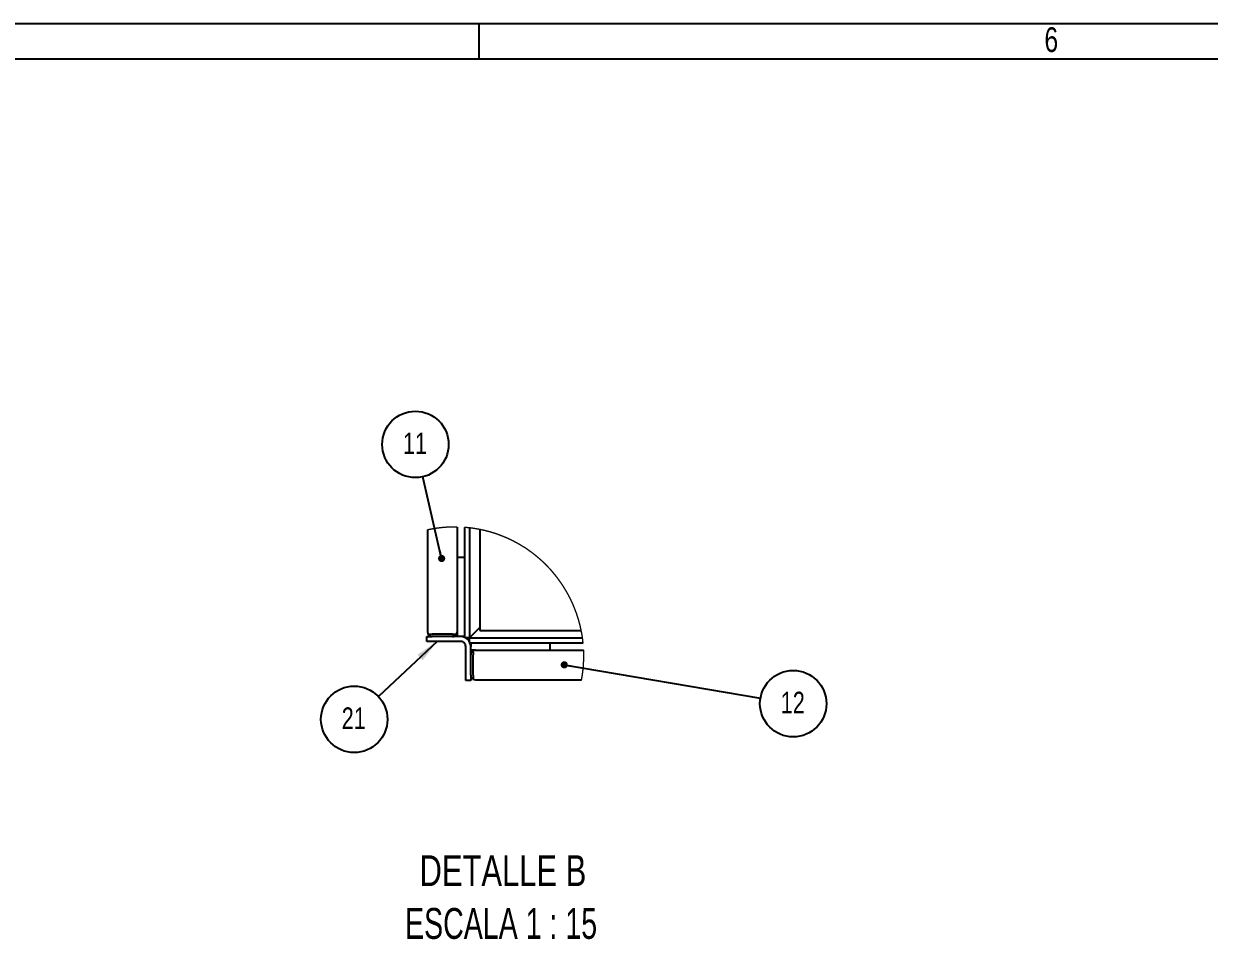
# Model space of a CAD drawing. Header units: millimetres. Extents: x 1293 to 41893, y 1011 to 26911.
# Drawn here: x 9641 to 14726, y 22985 to 26911 of the extents above; entities that cross this region are included whole.
import ezdxf

# ---------------------------------------------------------------- set-up
doc = ezdxf.new("R2010")
doc.units = ezdxf.units.MM
doc.header["$LTSCALE"] = 50
for name, color, linetype in [('CAPA_1', 7, 'Continuous'), ('CLIP_BAR', 5, 'Continuous'), ('PASILLOS', 2, 'Continuous')]:
    doc.layers.add(name, color=color, linetype=linetype)
doc.styles.add('SLDTEXTSTYLE0', font='TXT', dxfattribs={"width": 0.75})
doc.styles.add('SLDTEXTSTYLE32', font='TXT', dxfattribs={"width": 0.692308})
doc.dimstyles.new('SLDDIMSTYLE3', dxfattribs={"dimtxt": 0.18, "dimasz": 30.769231, "dimexe": 0, "dimexo": 0.0625, "dimgap": 0, "dimtad": 0, "dimtih": 1, "dimtoh": 1, "dimdec": 0, "dimrnd": 1e-09, "dimzin": 0, "dimdsep": 46, "dimtxsty": 'Standard', "dimblk1": 'DOT', "dimblk2": 'DOT', "dimsah": 1, "dimcen": 0.09, "dimadec": 0, "dimazin": 0, "dimtfac": 30.769231, "dimtdec": 0, "dimtofl": 0, "dimtmove": 0, "dimatfit": 3, "dimldrblk": 'DOT', "dimfxl": 1, "dimfrac": 2, "dimtolj": 1, "dimtzin": 0, "dimarcsym": 0})
doc.dimstyles.new('SLDDIMSTYLE4', dxfattribs={"dimtxt": 0.18, "dimasz": 100, "dimexe": 0, "dimexo": 0.0625, "dimgap": 0, "dimtad": 0, "dimtih": 1, "dimtoh": 1, "dimdec": 0, "dimrnd": 1e-09, "dimzin": 0, "dimdsep": 46, "dimtxsty": 'Standard', "dimsah": 1, "dimcen": 0.09, "dimadec": 0, "dimazin": 0, "dimtfac": 100, "dimtdec": 0, "dimtofl": 0, "dimtmove": 0, "dimatfit": 3, "dimfxl": 1, "dimfrac": 2, "dimtolj": 1, "dimtzin": 0, "dimarcsym": 0})

# ---------------------------------------------------------------- blocks, each defined once
blk = doc.blocks.new('SW_NOTE_0_126')
at = {"layer": 'CAPA_1', "color": 0}
blk.add_circle((-31.9, 138.8), 142.4, dxfattribs=at)
at = {"layer": 'CAPA_1', "color": 0, "insert": (-33.7, 190), "char_height": 92.6, "attachment_point": 2, "style": 'SLDTEXTSTYLE0'}
blk.add_mtext('11', dxfattribs=at)
blk = doc.blocks.new('_Dot')
at = {"color": 0, "linetype": 'ByBlock', "lineweight": -2}
blk.add_line((-0.5, 0), (-1, 0), dxfattribs=at)
at = {"color": 0, "linetype": 'ByBlock', "const_width": 0.5}
blk.add_lwpolyline([(-0.25, 0, 1), (0.25, 0, 1)], format="xyb", close=True, dxfattribs=at)
blk = doc.blocks.new('SW_NOTE_0_127')
at = {"layer": 'CAPA_1', "color": 0}
blk.add_circle((140.4, -23.8), 142.4, dxfattribs=at)
at = {"layer": 'CAPA_1', "color": 0, "insert": (138.6, 27.4), "char_height": 92.6, "attachment_point": 2, "style": 'SLDTEXTSTYLE0'}
blk.add_mtext('12', dxfattribs=at)
blk = doc.blocks.new('SW_NOTE_0_128')
at = {"layer": 'CAPA_1', "color": 0}
blk.add_circle((-103.8, -97.5), 142.4, dxfattribs=at)
at = {"layer": 'CAPA_1', "color": 0, "insert": (-105.7, -46.3), "char_height": 92.6, "attachment_point": 2, "style": 'SLDTEXTSTYLE0'}
blk.add_mtext('21', dxfattribs=at)

msp = doc.modelspace()

# ---------------------------------------------------------------- linework, layer by layer
at = {"color": 7, "linetype": 'Continuous', "lineweight": 18, "flags": 128}
for points in [[(11500.0933307, 24752.4273739), (11499.2350238, 24752.4427717), (11498.3751274, 24752.4568782), (11497.5168206, 24752.4695938), (11496.6569242, 24752.4809187), (11495.7986173, 24752.4910515), (11494.938721, 24752.4996942), (11494.0804141, 24752.5071448), (11493.2205178, 24752.5132046), (11492.3622109, 24752.5178736), (11491.5023145, 24752.5212512), (11490.6440076, 24752.5233374), (11489.7841113, 24752.5240327), (11488.9258044, 24752.5234367), (11488.0659081, 24752.5215492), (11487.2076012, 24752.518271), (11486.3477049, 24752.5136019), (11485.489398, 24752.5076415), (11484.6310911, 24752.5003896), (11483.7711947, 24752.4917469), (11482.9128879, 24752.4818128), (11482.0529915, 24752.4705872), (11481.1946846, 24752.4579709), (11480.3347883, 24752.4440632), (11479.7737099, 24752.4342284), (11478.915403, 24752.4180358), (11478.0555067, 24752.4005518), (11477.1971998, 24752.3817763), (11476.3388929, 24752.3616101), (11475.4789966, 24752.3401524), (11474.6206897, 24752.317304), (11473.7623828, 24752.2931641), (11472.9024864, 24752.2676334), (11472.0441796, 24752.2409107), (11471.1858727, 24752.2126978), (11470.3275658, 24752.1831935), (11469.4692589, 24752.1523978), (11468.6093626, 24752.1203106), (11467.7510557, 24752.0868327), (11466.8927488, 24752.051964), (11466.0344419, 24752.0159031), (11465.176135, 24751.9783522), (11464.3178281, 24751.9396092), (11463.4595213, 24751.8994754), (11462.6028038, 24751.8579508), (11461.7444969, 24751.8152342), (11460.8861901, 24751.7710274), (11460.0278832, 24751.7256285), (11459.1711657, 24751.6788389), (11458.3128589, 24751.6306585), (11457.454552, 24751.5811866), (11456.5978346, 24751.5304233), (11455.7395277, 24751.4783686), (11454.8828102, 24751.4249231), (11454.0245034, 24751.3700868), (11453.1677859, 24751.3139591), (11452.3110685, 24751.25654), (11451.4543511, 24751.1978294), (11450.5960442, 24751.137728), (11449.7393268, 24751.0762359), (11448.8826093, 24751.0134524), (11448.0258919, 24750.9493774), (11447.1691745, 24750.8840109), (11446.3140465, 24750.8172537), (11445.4573291, 24750.7492051), (11444.6006117, 24750.6797657), (11443.7438942, 24750.6090348), (11442.8887663, 24750.5369132), (11442.0320488, 24750.4635995), (11441.1769209, 24750.3887957), (11440.3202034, 24750.3127998), (11439.4650755, 24750.2354131), (11438.6099475, 24750.1567349), (11437.7548195, 24750.076666), (11436.8996915, 24749.9953057), (11436.0445636, 24749.9126539), (11435.1894356, 24749.8286114), (11434.3343076, 24749.7432774), (11433.4791797, 24749.656652), (11432.6256412, 24749.5686358), (11431.7705132, 24749.4793281), (11430.9169747, 24749.3886297), (11430.0618467, 24749.2966399), (11429.2083082, 24749.2033586), (11428.3547697, 24749.1087859), (11427.5012312, 24749.0128225), (11426.6476926, 24748.9155675), (11425.7941541, 24748.8169219), (11424.9406156, 24748.7169847), (11424.0870771, 24748.6157562), (11423.2335386, 24748.5132362), (11422.3815895, 24748.4093254), (11421.528051, 24748.3041232), (11420.676102, 24748.1975303), (11419.8241529, 24748.0896459), (11418.9722039, 24747.98047), (11418.1202548, 24747.8700027), (11417.2683057, 24747.7581447), (11416.4163567, 24747.6449952), (11415.5644076, 24747.5305543), (11414.714048, 24747.4147226), (11413.862099, 24747.2975995), (11413.0117394, 24747.1791849), (11412.1613798, 24747.0593796), (11411.3110202, 24746.9383821), (11410.4606606, 24746.8158946), (11409.610301, 24746.692215), (11408.7599414, 24746.5671445), (11407.9111712, 24746.4407827), (11407.0608116, 24746.3131294), (11406.2120415, 24746.1841847), (11405.3632714, 24746.0538492), (11404.5129118, 24745.9222223), (11403.6641416, 24745.7893039), (11402.8169609, 24745.6549948), (11401.9681908, 24745.5193942), (11401.1194207, 24745.3825022), (11400.27224, 24745.2443188), (11399.4234698, 24745.1047446), (11398.5762891, 24744.9639783), (11397.7291085, 24744.8218212), (11396.8819278, 24744.6782733), (11396.0363365, 24744.5335334), (11395.1891559, 24744.3874027), (11394.3435646, 24744.2399805), (11393.4963839, 24744.0912669), (11393.4137322, 24744.0766638), (11392.5681409, 24743.9264601), (11391.7225497, 24743.774965), (11390.8769585, 24743.6221784), (11390.0313673, 24743.4681004), (11389.1873655, 24743.3126316), (11388.3417743, 24743.1559707), (11387.4977725, 24742.9979191), (11386.6537707, 24742.838576), (11385.809769, 24742.6778421), (11384.9657672, 24742.5159162), (11384.1217654, 24742.3525995), (11383.2793531, 24742.1879913), (11382.4369408, 24742.0220917), (11381.592939, 24741.8549007), (11380.7505267, 24741.6864182), (11379.9097039, 24741.516545), (11379.0672915, 24741.3454796), (11378.2248792, 24741.1730235), (11377.3840564, 24740.999276), (11376.5432335, 24740.824237), (11375.7024107, 24740.6479066), (11374.8615878, 24740.4702848), (11374.0223544, 24740.2912722), (11373.1815316, 24740.1109681), (11373.0925219, 24740.0917953)], [(12040.3037367, 24256.2974836), (12040.214727, 24257.1518168), (12040.124128, 24258.0061501), (12040.0319395, 24258.8602846), (12039.9381615, 24259.7142205), (12039.8427941, 24260.5681564), (12039.7474266, 24261.4216949), (12039.6488803, 24262.2752334), (12039.5503339, 24263.1287719), (12039.4501981, 24263.9819131), (12039.3484729, 24264.8350542), (12039.2451582, 24265.6879967), (12039.1418434, 24266.5407405), (12039.0353498, 24267.3932856), (12038.9288562, 24268.245632), (12038.8207731, 24269.0979784), (12038.7111005, 24269.9501262), (12038.601428, 24270.8018765), (12038.4885765, 24271.6536269), (12038.3757251, 24272.5051786), (12038.2612842, 24273.3567303), (12038.1436643, 24274.2078846), (12038.0276339, 24275.0588403), (12037.9084247, 24275.9097959), (12037.7876259, 24276.7603542), (12037.6874901, 24277.4640864), (12037.5651019, 24278.314446), (12037.4411242, 24279.1646069), (12037.3171466, 24280.0145691), (12037.18999, 24280.864134), (12037.0628334, 24281.7136989), (12036.9340874, 24282.563065), (12036.8037519, 24283.4122325), (12036.671827, 24284.2612014), (12036.5383126, 24285.1099715), (12036.4047982, 24285.958543), (12036.2681048, 24286.8067171), (12036.1314115, 24287.6548912), (12036.0678332, 24288.0474871), (12035.9295505, 24288.8952638), (12035.7880888, 24289.7428419), (12035.6466271, 24290.5902212), (12035.5051654, 24291.4374019), (12035.3605248, 24292.2841852), (12035.2142947, 24293.1309686), (12035.0680647, 24293.9773545), (12034.9202451, 24294.8237405), (12034.7708362, 24295.6697291), (12034.6198377, 24296.515519), (12034.4672498, 24297.3609115), (12034.3146619, 24298.2063041), (12034.1604846, 24299.0512992), (12034.0047178, 24299.8960957), (12033.8473615, 24300.7406936), (12033.6884158, 24301.5850927), (12033.5278806, 24302.4290945), (12033.3673455, 24303.2728976), (12033.2052208, 24304.116502), (12033.0415067, 24304.9599077), (12032.8762032, 24305.802916), (12032.7093102, 24306.6457257), (12032.5408277, 24307.4883367), (12032.3787031, 24308.2973704), (12032.2086312, 24309.1393854), (12032.0369698, 24309.9812016), (12031.863719, 24310.8226205), (12031.6904681, 24311.6640394), (12031.5140384, 24312.5048623), (12031.3376086, 24313.3456852), (12031.1595894, 24314.1861106), (12030.9799808, 24315.0261388), (12030.7987826, 24315.8659682), (12030.6175845, 24316.705599), (12030.4347969, 24317.5450311), (12030.2488304, 24318.3838671), (12030.0628639, 24319.2227031), (12029.8768975, 24320.0611418), (12029.6877521, 24320.8991831), (12029.4986066, 24321.7370257), (12029.3062823, 24322.5746697), (12029.113958, 24323.4119162), (12028.9200442, 24324.2489641), (12028.7261304, 24325.0856147), (12028.5290378, 24325.9218678), (12028.3319451, 24326.7579223), (12028.1332629, 24327.5937781), (12027.9329913, 24328.4290379), (12027.7311302, 24329.2642976), (12027.5276797, 24330.0989613), (12027.3242292, 24330.9336251), (12027.1191892, 24331.7676927), (12026.9109703, 24332.6015617), (12026.7043409, 24333.4350333), (12026.4945325, 24334.2683062), (12026.2831347, 24335.1011818), (12026.0717369, 24335.93366), (12025.8587497, 24336.7659395), (12025.644173, 24337.5978217), (12025.4280068, 24338.4293065), (12025.2118406, 24339.2605926), (12024.9924955, 24340.0914814), (12024.7731504, 24340.9219727), (12024.5522159, 24341.7522654), (12024.3296919, 24342.5821608), (12024.1071678, 24343.4116588), (12023.8814649, 24344.2407594), (12023.655762, 24345.0696613), (12023.4284696, 24345.8979672), (12023.1995878, 24346.7260744), (12022.9707059, 24347.5539829), (12022.7386452, 24348.3812954), (12022.5065844, 24349.2084091), (12022.2729342, 24350.0349269), (12022.0376946, 24350.8612459), (12021.8008655, 24351.6871676), (12021.5640363, 24352.5128906), (12021.3240283, 24353.3380176), (12021.0840203, 24354.1629459), (12020.8424228, 24354.9872781), (12020.6008253, 24355.8114117), (12020.3560489, 24356.6351479), (12020.1112725, 24357.4584867), (12019.8649066, 24358.2814282), (12019.6169513, 24359.1039723), (12019.3674065, 24359.926119), (12019.1162723, 24360.7478684), (12018.865138, 24361.5692204), (12018.6124143, 24362.3903737), (12018.3581012, 24363.210931), (12018.1021986, 24364.0310909), (12017.846296, 24364.8510521), (12017.5872144, 24365.6704173), (12017.3281329, 24366.4893851), (12017.0674619, 24367.3079556), (12016.806791, 24368.1263273), (12016.5429411, 24368.9441031), (12016.2790912, 24369.7614814), (12016.0120624, 24370.5784624), (12015.746623, 24371.3950461), (12015.4780047, 24372.2110337), (12015.207797, 24373.0268226), (12014.9375893, 24373.8422141), (12014.6657921, 24374.6570096), (12014.3924055, 24375.4716064), (12014.1174294, 24376.2856072), (12013.8424533, 24377.0992106), (12013.5642983, 24377.9124166), (12013.2861433, 24378.7252253), (12013.0063988, 24379.5374379), (12012.7266543, 24380.3494518), (12012.443731, 24381.1608697), (12012.1608076, 24381.9718903), (12011.8762947, 24382.7825134), (12011.5901924, 24383.5925406), (12011.3025007, 24384.4021703), (12011.0148089, 24385.2116014), (12010.7255277, 24386.0202378), (12010.4346571, 24386.8286754), (12010.1421969, 24387.636517), (12009.8481474, 24388.4439613), (12009.5540978, 24389.2510082), (12009.2584587, 24390.057459), (12008.9612302, 24390.8635125), (12008.6624123, 24391.6691686), (12008.3620049, 24392.4742287), (12008.0615975, 24393.2788914), (12007.7596006, 24394.0831567), (12007.4560143, 24394.886826), (12007.152428, 24395.690098), (12006.8456627, 24396.4929725), (12006.5388975, 24397.295251), (12006.2305428, 24398.0971322), (12005.9205986, 24398.8984173), (12005.609065, 24399.699305), (12005.2975314, 24400.4995967), (12004.9844083, 24401.2994911), (12004.6696958, 24402.098988), (12004.3533938, 24402.897889), (12004.0370919, 24403.6963925), (12003.717611, 24404.4943), (12003.3981301, 24405.2918102), (12003.0786492, 24406.0887243), (12002.7559894, 24406.8850423), (12002.4333295, 24407.6811617), (12002.1074908, 24408.4764864), (12001.7832416, 24409.2714136), (12001.4558134, 24410.0659435), (12001.1267957, 24410.8598774), (12000.7977781, 24411.6532152), (12000.467171, 24412.4461557), (12000.1349744, 24413.2385001), (11999.8027779, 24414.0304472), (11999.4674024, 24414.8217982), (11999.132027, 24415.6125531), (11998.795062, 24416.4029107), (11998.4580971, 24417.1926722), (11998.1179533, 24417.9820364), (11997.7778094, 24418.7708046), (11997.4360761, 24419.5589766), (11997.0927534, 24420.3465527), (11996.7494306, 24421.1337314), (11996.402929, 24421.920314), (11996.0564273, 24422.7064992), (11995.7083362, 24423.4918898), (11995.360245, 24424.276883), (11995.008975, 24425.0614788), (11994.657705, 24425.8452798), (11994.3048455, 24426.6286836), (11993.951986, 24427.4114912), (11993.5959475, 24428.1937028), (11993.2399091, 24428.9755171), (11992.8822813, 24429.7565366), (11992.5246534, 24430.5371588), (11992.1638466, 24431.3171849), (11991.8030398, 24432.0968137), (11991.4406436, 24432.8756477), (11991.0766579, 24433.6540844), (11990.7126722, 24434.4317263), (11990.3455076, 24435.2089709), (11989.978343, 24435.9856194), (11989.6111784, 24436.7616718), (11989.2408348, 24437.537327), (11988.8704913, 24438.3121873), (11988.4985583, 24439.0866504), (11988.1250359, 24439.8603186), (11987.749924, 24440.6335896), (11987.3748121, 24441.4062645), (11986.9981107, 24442.1781446), (11986.6198199, 24442.9496274), (11986.2399397, 24443.7205141), (11985.8600594, 24444.4908048), (11985.4785897, 24445.2604995), (11985.0955305, 24446.0295981), (11984.7124713, 24446.7981006), (11984.3262332, 24447.5660071), (11983.9399951, 24448.3333176), (11983.5521675, 24449.100032), (11983.16434, 24449.8661504), (11982.7733335, 24450.631474), (11982.382327, 24451.3964003), (11981.9897311, 24452.1607305), (11981.5971352, 24452.9244647), (11981.2029498, 24453.6874041), (11980.8055855, 24454.4499462), (11980.4098107, 24455.2116936), (11980.0108569, 24455.9728449), (11979.6119032, 24456.7334002), (11979.2113599, 24457.4935581), (11978.8092273, 24458.2527226), (11978.4055051, 24459.0114897), (11978.001783, 24459.7696608), (11977.5964714, 24460.5270371), (11977.1895704, 24461.2840161), (11976.7826693, 24462.0402004), (11976.3741789, 24462.7957886), (11975.9640989, 24463.5505821), (11975.5524295, 24464.3049782), (11975.1407601, 24465.0585796), (11974.7259117, 24465.8115849), (11974.3126529, 24466.5639942), (11973.8962151, 24467.3158075), (11973.4797773, 24468.066826), (11973.0601606, 24468.8172485), (11972.6421334, 24469.5670749), (11972.2209272, 24470.316206), (11971.799721, 24471.0646416), (11971.3769254, 24471.8124812), (11970.9525404, 24472.5596255), (11970.5265658, 24473.3061736), (11970.1005913, 24474.0520264), (11969.6730273, 24474.7971838), (11969.2454633, 24475.5417452), (11968.8147204, 24476.2856111), (11968.3839775, 24477.0287817), (11967.9516452, 24477.7712569), (11967.5193128, 24478.5131361), (11967.0838016, 24479.2543198), (11966.6482903, 24479.9948082), (11966.212779, 24480.7346012), (11965.7740888, 24481.4737981), (11965.3353986, 24482.2122003), (11964.895119, 24482.9500065), (11964.4532499, 24483.6871172), (11964.0113808, 24484.4235326), (11963.5679222, 24485.1592526), (11963.1228742, 24485.8942772), (11962.6778262, 24486.6286065), (11962.2311887, 24487.3623396), (11961.7829618, 24488.0952781), (11961.3331454, 24488.8275212), (11960.883329, 24489.5590688), (11960.4319232, 24490.2899211), (11959.9789279, 24491.020078), (11959.5243431, 24491.7495395), (11959.0697584, 24492.4783056), (11958.6135842, 24493.2063764), (11958.1558205, 24493.9336524), (11957.6980568, 24494.6603324), (11957.2387037, 24495.3862176), (11956.7777611, 24496.1114074), (11956.3168185, 24496.8359019), (11955.8542865, 24497.559701), (11955.390165, 24498.2827053), (11954.924454, 24499.0050142), (11954.4587431, 24499.7266278), (11953.9914426, 24500.447546), (11953.5225528, 24501.1676694), (11953.0536629, 24501.8870975), (11952.5831836, 24502.6058302), (11952.1111148, 24503.3237681), (11951.6374565, 24504.0410107), (11951.1637983, 24504.7574585), (11950.6885506, 24505.473211), (11950.2133029, 24506.188268), (11949.7348763, 24506.9025303), (11949.2564497, 24507.6160973), (11948.778023, 24508.3288695), (11948.2964175, 24509.0409463), (11947.814812, 24509.7522284), (11947.331617, 24510.4628151), (11946.848422, 24511.1726071), (11946.3636376, 24511.8817037), (11945.8772637, 24512.5900055), (11945.3893003, 24513.2975127), (11944.901337, 24514.0043244), (11944.4117841, 24514.7103414), (11943.9206419, 24515.4155637), (11943.4294996, 24516.1200906), (11942.9367679, 24516.8238228), (11942.4424467, 24517.5268596), (11941.9481255, 24518.2290023), (11941.4522148, 24518.9304496), (11940.9547147, 24519.6311022), (11940.4572146, 24520.3310594), (11939.9581251, 24521.0301226), (11939.4574461, 24521.7284903), (11938.9551776, 24522.4260634), (11938.4529091, 24523.1228417), (11937.9490512, 24523.8188252), (11937.4451933, 24524.5141134), (11936.9397459, 24525.2085075), (11936.432709, 24525.9022063), (11935.9240827, 24526.5951102), (11935.4154564, 24527.2871202), (11934.9052407, 24527.9784347), (11934.3950249, 24528.6689545), (11933.8816302, 24529.3586796), (11933.3682356, 24530.0475106), (11932.8548409, 24530.7356462), (11932.3398567, 24531.4229871), (11931.8232832, 24532.1095333), (11931.3051201, 24532.7951854), (11930.7869571, 24533.4801421), (11930.2672046, 24534.1642047), (11929.7458626, 24534.8474727), (11929.2245206, 24535.5299458), (11928.7015892, 24536.2116243), (11928.1770684, 24536.892508), (11927.6525475, 24537.572597), (11927.1264372, 24538.2517919), (11926.6003268, 24538.9301921), (11926.0710376, 24539.6077976), (11925.5417483, 24540.2846084), (11925.0124591, 24540.960525), (11924.4815804, 24541.635647), (11923.9491122, 24542.3099742), (11923.4150546, 24542.9834073), (11922.880997, 24543.6560457), (11922.3453499, 24544.3278894), (11921.8081134, 24544.998839), (11921.2708768, 24545.6689939), (11920.7320509, 24546.3383541), (11920.1932249, 24547.0068202), (11919.6528094, 24547.6744916), (11919.1108045, 24548.3412688), (11918.5687996, 24549.0072514), (11918.0236158, 24549.6723399), (11917.4800214, 24550.3366337), (11916.9332482, 24551.0000334), (11916.3864749, 24551.6626383), (11915.8397016, 24552.3243492), (11915.2897494, 24552.9852654), (11914.7397972, 24553.6452875), (11914.189845, 24554.3044155), (11913.6367139, 24554.9627488), (11913.0851723, 24555.6201881), (11912.5304517, 24556.2768326), (11911.9757312, 24556.9324837), (11911.4194212, 24557.5874394), (11910.8631111, 24558.2414017), (11910.3036222, 24558.8945692), (11909.7457227, 24559.5468427), (11909.1846443, 24560.1982221), (11908.623566, 24560.8488068), (11908.0624876, 24561.4984975), (11907.4982303, 24562.147294), (11906.933973, 24562.7951965), (11906.3697157, 24563.4422049), (11905.8038689, 24564.0884186), (11905.2364327, 24564.7336389), (11904.667407, 24565.3780645), (11904.0983813, 24566.0215959), (11903.5293556, 24566.6642334), (11902.9571511, 24567.3059767), (11902.3849465, 24567.946826), (11901.8127419, 24568.5868805), (11901.2389478, 24569.2259416), (11900.6635643, 24569.8641087), (11900.0865914, 24570.501481), (11899.5096184, 24571.13786), (11898.9326454, 24571.7733448), (11898.3524936, 24572.4079356), (11897.7723417, 24573.0416323), (11897.1921898, 24573.6745343), (11896.6104485, 24574.3064429), (11896.0271177, 24574.9374574), (11895.4421974, 24575.5674785), (11894.8572772, 24576.1967049), (11894.272357, 24576.8250372), (11893.6858472, 24577.452376), (11893.0977481, 24578.0788209), (11892.5080595, 24578.7043716), (11891.9183708, 24579.3290283), (11891.3286822, 24579.9526915), (11890.7358147, 24580.5755601), (11890.1429472, 24581.1974352), (11889.5500796, 24581.8184163), (11888.9556226, 24582.4384039), (11888.3595762, 24583.0574975), (11887.7635297, 24583.675697), (11887.1658938, 24584.2930024), (11886.5666685, 24584.9093145), (11885.9674431, 24585.5247324), (11885.3666283, 24586.1392563), (11884.7658135, 24586.7527868), (11884.1634092, 24587.3653239), (11883.5610049, 24587.9770662), (11882.9554217, 24588.5878151), (11882.351428, 24589.1975706), (11881.7442553, 24589.8064321), (11881.1386722, 24590.4143995), (11880.5299101, 24591.0213734), (11879.9211479, 24591.627354), (11879.3107964, 24592.2324405), (11878.7004448, 24592.8365335), (11878.0885038, 24593.4397325), (11877.4765628, 24594.0420375), (11876.8630323, 24594.6432497), (11876.2479124, 24595.2436671), (11875.6327924, 24595.8429918), (11875.016083, 24596.4414225), (11874.3993737, 24597.0388597), (11873.7810748, 24597.6354028), (11873.1611865, 24598.2309526), (11872.5412982, 24598.8255089), (11871.9198204, 24599.4191712), (11871.2983427, 24600.01184), (11870.6752754, 24600.6035155), (11870.0522082, 24601.1941975), (11869.4275516, 24601.7839854), (11868.8013054, 24602.37278), (11868.1750593, 24602.9605811), (11867.5472237, 24603.5473889), (11866.9193881, 24604.1333025), (11866.2899631, 24604.7182228), (11865.660538, 24605.3020503), (11865.0295235, 24605.8849837), (11864.3969195, 24606.467023), (11863.7643156, 24607.0479696), (11863.1301221, 24607.6279228), (11862.4959287, 24608.206982), (11861.8601459, 24608.7849483), (11861.2227735, 24609.3620206), (11860.5854012, 24609.9380002), (11859.9480288, 24610.5130857), (11859.3090671, 24611.0871777), (11858.6685158, 24611.6602764), (11858.0279646, 24612.2322823), (11857.3858238, 24612.8033941), (11856.7436831, 24613.3735126), (11856.099953, 24613.9425383), (11855.4546334, 24614.5106699), (11854.8093137, 24615.0777087), (11854.1639941, 24615.6438535), (11853.517085, 24616.2089055), (11852.8685865, 24616.7729641), (11852.220088, 24617.3360294), (11851.57, 24617.8981012), (11850.919912, 24618.4591795), (11850.2682345, 24619.0191652), (11849.6165571, 24619.5782568), (11848.9632902, 24620.1362556), (11848.3084338, 24620.693261), (11847.6535775, 24621.249273), (11846.9971316, 24621.8041922), (11846.3406858, 24622.358118), (11845.68424, 24622.9110505), (11845.0246153, 24623.4629895), (11844.36658, 24624.0138357), (11843.7053658, 24624.5636886), (11843.045741, 24625.112548), (11842.3829374, 24625.660414), (11841.7201337, 24626.2071873), (11841.0573301, 24626.7529672), (11840.392937, 24627.2976543), (11839.7285439, 24627.841348), (11839.0625613, 24628.3840483), (11838.3949893, 24628.9256558), (11837.7274173, 24629.4661706), (11837.0582558, 24630.0057913), (11836.3890943, 24630.5443193), (11835.7199328, 24631.0817545), (11835.0475924, 24631.6181963), (11834.3768415, 24632.1535454), (11833.7029117, 24632.687901), (11833.0305713, 24633.2212632), (11832.355052, 24633.7535327), (11831.6811221, 24634.2847094), (11831.0040133, 24634.8148928), (11830.328494, 24635.3439833), (11829.6497958, 24635.8720805), (11828.9710976, 24636.3990849), (11828.2923994, 24636.9249965), (11827.6121117, 24637.4499148), (11826.931824, 24637.9737402), (11826.2499469, 24638.4965723), (11825.5664803, 24639.0183116), (11824.8846031, 24639.5389582), (11824.1995471, 24640.058512), (11823.514491, 24640.5770725), (11822.829435, 24641.0945401), (11822.1427895, 24641.6110144), (11821.4545545, 24642.1262965), (11820.7663196, 24642.6405853), (11820.0780846, 24643.1538806), (11819.3882602, 24643.6659838), (11818.6984357, 24644.1770937), (11818.0070219, 24644.6871107), (11817.3140185, 24645.1960351), (11816.6210152, 24645.7038666), (11815.9280119, 24646.2106055), (11815.2334191, 24646.7163509), (11814.5372368, 24647.2209042), (11813.842644, 24647.7244641), (11813.1448723, 24648.2269312), (11812.4471006, 24648.7283056), (11811.7493289, 24649.2285873), (11811.0499677, 24649.7277762), (11810.3506066, 24650.2259717), (11809.6496559, 24650.7229751), (11808.9471159, 24651.2189851), (11808.2461652, 24651.713803), (11807.5420357, 24652.2075281), (11806.8394956, 24652.7002598), (11806.1337766, 24653.1917995), (11805.4296471, 24653.6823457), (11804.7223386, 24654.1716998), (11804.0166196, 24654.6600606), (11803.3077217, 24655.1472292), (11802.6004133, 24655.6333051), (11801.8915154, 24656.1182882), (11801.181028, 24656.6021786), (11800.4705406, 24657.0850755), (11799.7600533, 24657.5666811), (11799.046387, 24658.0472932), (11798.3343102, 24658.5268125), (11797.6206439, 24659.0051398), (11796.9069776, 24659.4824737), (11796.1917219, 24659.9586155), (11795.4748767, 24660.4336645), (11794.7596209, 24660.9076207), (11794.0411863, 24661.3803849), (11793.3243411, 24661.8521557), (11792.604317, 24662.3227343), (11791.8858823, 24662.7922203), (11791.1658582, 24663.2606134), (11790.4442447, 24663.7278145), (11789.7226311, 24664.1939228), (11789.0010175, 24664.6589384), (11788.2778145, 24665.1228612), (11787.553022, 24665.5855919), (11786.829819, 24666.0472299), (11786.1034371, 24666.5077751), (11785.3786446, 24666.9671283), (11784.6506732, 24667.4253886), (11783.9242913, 24667.8825563), (11783.1963199, 24668.3385318), (11782.466759, 24668.7934146), (11781.7371982, 24669.2472046), (11781.0076373, 24669.6998025), (11780.276487, 24670.1512084), (11779.5453367, 24670.6016208), (11778.8125969, 24671.0507418), (11778.0798572, 24671.4988694), (11777.3455279, 24671.9458049), (11776.6111987, 24672.3915483), (11775.8768695, 24672.836199), (11775.1409508, 24673.2797569), (11774.4034427, 24673.7221227), (11773.667524, 24674.1632964), (11772.9300158, 24674.6033773), (11772.1909183, 24675.0423655), (11771.4518207, 24675.4800623), (11770.7111336, 24675.9167657), (11769.9704466, 24676.3521776), (11769.2297595, 24676.7865961), (11768.487483, 24677.2197232), (11767.7452065, 24677.6517575), (11767.00293, 24678.0826991), (11766.259064, 24678.5123493), (11765.5136086, 24678.941006), (11764.7681532, 24679.3683713), (11764.0226977, 24679.7946439), (11763.2756528, 24680.2197243), (11762.528608, 24680.643712), (11761.7815631, 24681.0665076), (11761.0329287, 24681.4881112), (11760.282705, 24681.9085226), (11759.5340706, 24682.3278413), (11758.7838468, 24682.7459679), (11758.0320336, 24683.1629023), (11757.2802203, 24683.5787441), (11756.5284071, 24683.9933937), (11755.7750044, 24684.4068513), (11755.0216016, 24684.8191167), (11754.2666095, 24685.2302894), (11753.5116173, 24685.6401707), (11752.7566251, 24686.0489592), (11752.0000435, 24686.4565557), (11751.2434619, 24686.8630594), (11750.4852908, 24687.2682716), (11749.7271197, 24687.6723911), (11748.9689486, 24688.0752191), (11748.2091881, 24688.4769544), (11747.4494276, 24688.8774977), (11746.6880776, 24689.2769481), (11745.9267276, 24689.6751071), (11745.1653776, 24690.0720741), (11744.4024381, 24690.4679483), (11743.6394987, 24690.862531), (11742.8765592, 24691.256021), (11742.1120303, 24691.6483189), (11741.3475014, 24692.0393254), (11740.581383, 24692.4292391), (11739.8152647, 24692.8179607), (11739.0491463, 24693.2054903), (11738.2814385, 24693.5918277), (11737.5137306, 24693.976973), (11736.7444334, 24694.360827), (11735.9751361, 24694.7435881), (11735.2058388, 24695.1251572), (11734.4365415, 24695.5055342), (11733.6656548, 24695.884719), (11732.8931786, 24696.2627118), (11732.1207024, 24696.6394132), (11731.3482262, 24697.0150218), (11730.57575, 24697.389339), (11729.8016843, 24697.7625634), (11729.0276187, 24698.1344964), (11728.2519636, 24698.5052373), (11727.4763085, 24698.874786), (11726.7006534, 24699.2432421), (11725.9234088, 24699.6103074), (11725.1461642, 24699.9762799), (11724.3689197, 24700.3410603), (11723.5900856, 24700.7045493), (11722.8112516, 24701.0668462), (11722.0324176, 24701.4280503), (11721.2519941, 24701.7878637), (11720.4715706, 24702.1465843), (11719.6895577, 24702.5041129), (11718.9091342, 24702.86035), (11718.1255318, 24703.215395), (11717.3435189, 24703.5692479), (11716.5599165, 24703.9219087), (11715.7763141, 24704.2732781), (11714.9911222, 24704.6234554), (11714.2059304, 24704.9724405), (11713.4207385, 24705.3202337), (11712.6355466, 24705.6667353), (11711.8487653, 24706.0120449), (11711.0603946, 24706.3561624), (11710.2736133, 24706.6989884), (11709.4852425, 24707.0406224), (11708.6968717, 24707.3810642), (11707.9069115, 24707.720314), (11707.1169513, 24708.0582724), (11706.326991, 24708.3950386), (11705.5354414, 24708.7305134), (11704.7454811, 24709.0647961), (11703.952342, 24709.3978867), (11703.1607923, 24709.7296859), (11702.3676532, 24710.060293), (11701.574514, 24710.389708), (11700.7797854, 24710.7178316), (11699.9850568, 24711.0447631), (11699.1903282, 24711.3704031), (11698.3955996, 24711.6948511), (11697.5992816, 24712.0181069), (11696.8029635, 24712.3400713), (11696.005056, 24712.6607443), (11695.208738, 24712.9803246), (11694.4108305, 24713.298514), (11693.6113335, 24713.6156107), (11692.813426, 24713.9313167), (11692.013929, 24714.2459299), (11691.2128426, 24714.5591523), (11690.4133456, 24714.8712819), (11689.6122592, 24715.1820208), (11688.8111728, 24715.4916669), (11688.0084969, 24715.7999223), (11687.2074105, 24716.1070849), (11686.4031451, 24716.4128567), (11685.6004692, 24716.7174365), (11684.7962039, 24717.0208241), (11683.9919386, 24717.3229203), (11683.1876732, 24717.6237251), (11682.3834079, 24717.9233378), (11681.5775531, 24718.221659), (11680.7716983, 24718.5187882), (11679.964254, 24718.8146259), (11679.1568098, 24719.1092715), (11678.3493655, 24719.4025264), (11677.5419213, 24719.6946885), (11676.734477, 24719.9854598), (11675.9254433, 24720.275039), (11675.1164096, 24720.5634262), (11674.3057864, 24720.8504225), (11673.4951632, 24721.1362268), (11672.6845401, 24721.420839), (11671.8739169, 24721.7041597), (11671.0632937, 24721.986189), (11670.2510811, 24722.2669269), (11669.4388685, 24722.5464727), (11668.6250664, 24722.824727), (11667.8128538, 24723.10169), (11666.9990517, 24723.3773614), (11666.1852496, 24723.6518408), (11665.3698581, 24723.9250288), (11664.556056, 24724.1970247), (11663.7406644, 24724.4676297), (11662.9236834, 24724.7370427), (11662.1082919, 24725.0052636), (11661.2913109, 24725.2720938), (11660.4743299, 24725.5377318), (11659.6573489, 24725.8020784), (11658.8387785, 24726.0651336), (11658.020208, 24726.3268973), (11657.2016375, 24726.5874689), (11656.3830671, 24726.8466498), (11655.5644966, 24727.1046386), (11654.7443367, 24727.3613359), (11653.9241768, 24727.6168411), (11653.1024274, 24727.8709556), (11652.2822675, 24728.123878), (11651.4605182, 24728.3755089), (11650.6387688, 24728.6258484), (11649.8170194, 24728.8748965), (11648.9936806, 24729.1227525), (11648.1719312, 24729.3692177), (11647.3485924, 24729.6144908), (11646.5236641, 24729.8583732), (11645.7003253, 24730.1010634), (11644.875397, 24730.3424622), (11644.0504687, 24730.5825696), (11643.2255404, 24730.8214849), (11642.4006122, 24731.0590094), (11641.5740944, 24731.2953418), (11640.7475767, 24731.5302834), (11639.9210589, 24731.764033), (11639.0945412, 24731.9963918), (11638.266434, 24732.2275584), (11637.4383268, 24732.4574337), (11636.6102196, 24732.6860175), (11635.7821124, 24732.9133099), (11634.9524157, 24733.1393108), (11634.1243085, 24733.3640203), (11633.2946119, 24733.5874384), (11632.4649152, 24733.8095651), (11631.6336291, 24734.0304996), (11630.8039325, 24734.2500434), (11629.9726464, 24734.4682957), (11629.1413602, 24734.6852566), (11628.3100741, 24734.9010254), (11627.478788, 24735.1154035), (11626.6459125, 24735.3284901), (11625.8130369, 24735.5402853), (11624.9801613, 24735.7508883), (11624.1472857, 24735.9601006), (11623.3144102, 24736.1680215), (11622.4799451, 24736.3746509), (11621.6454801, 24736.5799889), (11620.8110151, 24736.7841349), (11619.9765501, 24736.98689), (11619.1404956, 24737.1883537), (11618.3060306, 24737.388526), (11617.4699761, 24737.5874068), (11616.6339216, 24737.7849962), (11615.7978671, 24737.9811948), (11614.9602232, 24738.1762013), (11614.1241687, 24738.3699164), (11613.2865247, 24738.5622407), (11612.4488808, 24738.753373), (11611.6112369, 24738.9431144), (11610.7735929, 24739.1316638), (11609.9343595, 24739.3188224), (11609.0951261, 24739.5046895), (11608.2574822, 24739.6892652), (11607.4182488, 24739.8725495), (11606.5774259, 24740.0545424), (11605.7381925, 24740.2351444), (11604.8973697, 24740.4145544), (11604.0581363, 24740.5925736), (11603.2173134, 24740.7694007), (11602.3764906, 24740.9448371), (11601.5340782, 24741.118982), (11600.6932554, 24741.2918355), (11599.8508431, 24741.4633975), (11599.0084308, 24741.6335688), (11598.1660184, 24741.8025479), (11597.3236061, 24741.9701363), (11596.9262418, 24742.0488144), (11596.0838295, 24742.2145154), (11595.2398278, 24742.3789248), (11594.395826, 24742.5419435), (11593.5534137, 24742.7036708), (11592.7094119, 24742.864206), (11591.8654101, 24743.0233504), (11591.0198189, 24743.181104), (11590.1758171, 24743.3376655), (11589.3302259, 24743.4928363), (11588.4846347, 24743.6467156), (11587.6406329, 24743.7993035), (11586.7934522, 24743.9506), (11585.947861, 24744.100605), (11585.1022698, 24744.2492192), (11584.2550891, 24744.3965421), (11583.4094979, 24744.5425734), (11582.5623172, 24744.6873134), (11581.7151365, 24744.8306626), (11580.8679558, 24744.9727203), (11580.0207751, 24745.1134866), (11579.1735944, 24745.2529615), (11578.3248243, 24745.3911449), (11577.4776436, 24745.5279376), (11576.6288735, 24745.6634388), (11575.7801033, 24745.7975492), (11574.9313332, 24745.9304676), (11574.082563, 24746.0619952), (11573.2337929, 24746.1922313), (11572.3834333, 24746.321176), (11571.5346632, 24746.44873), (11570.6843036, 24746.5749925), (11569.833944, 24746.6999636), (11568.9835844, 24746.8236432), (11568.1332248, 24746.9459321), (11567.2828652, 24747.0669295), (11566.4325056, 24747.1865361), (11565.582146, 24747.3049507), (11564.7301969, 24747.4219745), (11563.8798373, 24747.5377068), (11563.593735, 24747.5762512), (11562.741786, 24747.6901954), (11561.8898369, 24747.8028482), (11561.0394773, 24747.9141102), (11560.1859388, 24748.0240807), (11559.3339897, 24748.1327599), (11558.4820407, 24748.2400482), (11557.6300916, 24748.3461445), (11556.7765531, 24748.4507507), (11555.9246041, 24748.5541647), (11555.0710655, 24748.656188), (11554.217527, 24748.7569198), (11553.3639885, 24748.8563603), (11553.0095396, 24748.8972888), (11552.1560011, 24748.9948417), (11551.3024625, 24749.0910039), (11550.448924, 24749.1858746), (11549.5937961, 24749.2794539), (11548.7402575, 24749.3716424), (11547.886719, 24749.4625395), (11547.0315911, 24749.5520458), (11546.1764631, 24749.64036), (11545.3229246, 24749.7272835), (11544.4677966, 24749.8128161), (11543.6126686, 24749.8970574), (11542.7575407, 24749.9800072), (11541.9024127, 24750.0616655), (11541.0472847, 24750.1419331), (11540.1921568, 24750.2209093), (11539.3354393, 24750.2984946), (11538.4803114, 24750.3747886), (11537.6251834, 24750.4497911), (11536.768466, 24750.5234028), (11535.9117485, 24750.5957231), (11535.0566206, 24750.6666527), (11534.1999031, 24750.7363901), (11533.3431857, 24750.8046374), (11532.4880577, 24750.8716926), (11531.8427381, 24750.9211645)], [(12043.2776111, 24198.9947702), (12043.2776111, 24199.8538718), (12043.2760216, 24200.7129734), (12043.2728427, 24201.5718764), (12043.2680743, 24202.430978), (12043.2617165, 24203.2900796), (12043.2537692, 24204.1491812), (12043.2537692, 24204.227462), (12043.2442325, 24205.0865636), (12043.2346957, 24205.9454665), (12043.2235695, 24206.8045681), (12043.2108539, 24207.6634711), (12043.1965487, 24208.5225727), (12043.1806542, 24209.3814756), (12043.1631701, 24210.2403785), (12043.1456861, 24211.0992815), (12043.1266126, 24211.9581844), (12043.1059497, 24212.8170873), (12043.0836973, 24213.6757916), (12043.0598554, 24214.5346945), (12043.0360136, 24215.3933988), (12043.0089928, 24216.252103), (12042.981972, 24217.1106086), (12042.9533618, 24217.9693128), (12042.9231621, 24218.8278184), (12042.891373, 24219.6863239), (12042.8579944, 24220.5448295), (12042.8246158, 24221.4033351), (12042.7896477, 24222.261642), (12042.7515007, 24223.1199489), (12042.7133538, 24223.9782557), (12042.6879224, 24224.5474801)], [(12033.9029925, 24097.5474661), (12034.0587593, 24098.3920639), (12034.2145261, 24099.2370591), (12034.3687035, 24100.082253), (12034.5212914, 24100.9276455), (12034.6738793, 24101.7732367), (12034.8232882, 24102.6190266), (12034.9726972, 24103.4652139), (12035.1205167, 24104.3114012), (12035.2667468, 24105.1579858), (12035.4113874, 24106.0047692), (12035.5544386, 24106.8517512), (12035.6974897, 24107.6989318), (12035.8389514, 24108.5463112), (12035.9788236, 24109.3940879), (12036.1171064, 24110.2418647), (12036.2537997, 24111.0900388), (12036.3889036, 24111.9382129), (12036.5240074, 24112.7867843), (12036.6575218, 24113.6355545), (12036.7894468, 24114.4845233), (12036.9197823, 24115.3334921), (12037.0485283, 24116.1828583), (12037.1756849, 24117.0324232), (12037.301252, 24117.8674842), (12037.4268191, 24118.7174465), (12037.5492073, 24119.5674087), (12037.673185, 24120.4177683), (12037.7939837, 24121.2683266), (12037.913193, 24122.1188849), (12038.0324023, 24122.9698405), (12038.1500222, 24123.8207962), (12038.2660525, 24124.6721492), (12038.3804934, 24125.5235022), (12038.4933449, 24126.3750539), (12038.6061964, 24127.2268042), (12038.7174584, 24128.0787533), (12038.8255415, 24128.930901), (12038.9336245, 24129.7830488), (12039.0417076, 24130.6355939), (12039.1466118, 24131.488139), (12039.2499265, 24132.3408828), (12039.3532412, 24133.1938252), (12039.4549665, 24134.0469664), (12039.5551023, 24134.9001075), (12039.6536487, 24135.7534474), (12039.7506055, 24136.6069859), (12039.8475624, 24137.4607231), (12039.9429299, 24138.3146589), (12040.0351184, 24139.1685948), (12040.1273069, 24140.0227294), (12040.2194954, 24140.8770626), (12040.308505, 24141.7313959), (12040.3959252, 24142.5859278), (12040.4833453, 24143.4406584), (12040.569176, 24144.295389), (12040.6534172, 24145.150517), (12040.736069, 24146.0054463), (12040.8171313, 24146.8607729), (12040.8981936, 24147.7160996), (12040.976077, 24148.5714262), (12041.0539604, 24149.4271502), (12041.1302544, 24150.2828743), (12041.2049589, 24151.1385983), (12041.2796634, 24151.994521), (12041.3511889, 24152.8506424), (12041.4227145, 24153.7067637), (12041.4926506, 24154.5630838), (12041.5609973, 24155.4194039), (12041.6277545, 24156.2759226), (12041.6929222, 24157.1324414), (12041.7565005, 24157.9891588), (12041.8200788, 24158.8458762), (12041.8820676, 24159.7027923), (12041.942467, 24160.5597084), (12042.0012769, 24161.4168232), (12042.0584974, 24162.273938), (12042.1157179, 24163.1312515), (12042.1697594, 24163.988565), (12042.2238009, 24164.8458784), (12042.276253, 24165.7033906), (12042.3271157, 24166.5611014), (12042.3763888, 24167.4186136), (12042.425662, 24168.2763244), (12042.4717563, 24169.1342339), (12042.5178505, 24169.9921435), (12042.5623553, 24170.850053), (12042.6052707, 24171.7079625), (12042.6465966, 24172.5660707), (12042.6879224, 24173.4243776), (12042.7260694, 24174.2824858), (12042.7642164, 24175.1407927), (12042.8007739, 24175.9990996), (12042.835742, 24176.8574064), (12042.8691206, 24177.715912), (12042.9009097, 24178.5744176), (12042.9326988, 24179.4329231), (12042.9628985, 24180.2914287), (12042.9899193, 24181.150133), (12043.0169401, 24182.0088372), (12043.0439609, 24182.8675415), (12043.0678027, 24183.7262457), (12043.0900551, 24184.58495), (12043.1123075, 24185.4438529), (12043.1329705, 24186.3027558), (12043.1520439, 24187.1614601), (12043.169528, 24188.0205617), (12043.1854225, 24188.8794646), (12043.2013171, 24189.7383675), (12043.2140328, 24190.5972705), (12043.2267484, 24191.4563721), (12043.2378746, 24192.315275), (12043.2474114, 24193.1743766), (12043.2553587, 24194.0334782), (12043.2633059, 24194.8925799), (12043.2680743, 24195.7516815), (12043.2728427, 24196.6105844), (12043.2760216, 24197.469686), (12043.2776111, 24198.3287876), (12043.2776111, 24198.9947702)]]:
    msp.add_lwpolyline(points, dxfattribs=at)
at = {"layer": 'CAPA_1'}
for p, q in [((41892.9505051, 26910.8173311), (1292.9505051, 26910.8173311)), ((11592.9505051, 26910.8173311), (11592.9505051, 26760.8173311)), ((1442.9505051, 26760.8173311), (41742.9505051, 26760.8173311))]:
    msp.add_line(p, q, dxfattribs=at)
at = {"layer": 'CLIP_BAR', "linetype": 'Continuous', "lineweight": 25}
for p, q in [((11370.4270022, 24261.5474607), (11370.4270022, 24282.7140635)), ((11370.4270022, 24282.7140635), (11393.4137322, 24282.7140635)), ((11403.7595091, 24261.5474607), (11370.4270022, 24261.5474607)), ((11515.9259138, 24261.5474607), (11403.7595091, 24261.5474607)), ((11515.9259138, 24282.7140635), (11479.7737099, 24282.7140635)), ((11537.0927152, 24128.2140558), (11537.0927152, 24240.3806593)), ((11558.2595167, 24204.227462), (11558.2595167, 24240.3806593)), ((11537.0927152, 24094.8807543), (11537.0927152, 24128.2140558)), ((11558.2595167, 24117.8674842), (11558.2595167, 24094.8807543)), ((11558.2595167, 24094.8807543), (11537.0927152, 24094.8807543))]:
    msp.add_line(p, q, dxfattribs=at)
for centre, radius, start, end in [((11515.9267263, 24240.3812731), 42.3327904, 359.9991691742, 90.0010997298), ((11515.9270479, 24240.3817934), 21.1656674, 359.9969299549, 90.0030700451)]:
    msp.add_arc(centre, radius, start, end, dxfattribs=at)
at = {"layer": 'PASILLOS', "linetype": 'Continuous', "lineweight": 25}
for p, q in [((11373.0925219, 24740.0917953), (11373.0925219, 24303.0340816)), ((11500.0933307, 24752.4273739), (11500.0933307, 24303.0340816)), ((11531.8427381, 24750.9211645), (11531.8427381, 24279.6078668)), ((11553.0095396, 24748.8972888), (11553.0095396, 24277.4640864)), ((11596.9262418, 24742.0488144), (11596.9262418, 24308.2973704)), ((11531.8427381, 24621.3808006), (11500.0933307, 24621.3808006)), ((11596.9262418, 24321.3807886), (11563.593735, 24288.0474871)), ((11596.9262418, 24308.2973704), (12032.3787031, 24308.2973704)), ((11375.8152621, 24292.8740725), (11393.4137322, 24292.8740725)), ((11479.7737099, 24292.8740725), (11393.4137322, 24292.8740725)), ((11479.7737099, 24282.7140635), (11393.4137322, 24282.7140635)), ((11479.7737099, 24292.8740725), (11497.3705905, 24292.8740725)), ((11500.0933307, 24303.0340816), (11500.0933307, 24282.7140635)), ((11531.8427381, 24282.7140635), (11515.9259138, 24282.7140635)), ((11553.0095396, 24277.4640864), (11536.3456703, 24277.4640864)), ((11553.0095396, 24260.7998198), (11553.0095396, 24277.4640864)), ((11553.0095396, 24277.4640864), (12037.6874901, 24277.4640864)), ((11555.1537173, 24256.2974836), (12040.3037367, 24256.2974836)), ((11558.2595167, 24256.2974836), (11558.2595167, 24240.3806593)), ((11896.9267505, 24256.2974836), (11896.9267505, 24224.5474801)), ((11578.5791374, 24224.5474801), (11558.2595167, 24224.5474801)), ((11558.2595167, 24117.8674842), (11558.2595167, 24204.227462)), ((11568.4193271, 24221.8251373), (11568.4193271, 24204.227462)), ((11568.4193271, 24117.8674842), (11568.4193271, 24204.227462)), ((11578.5791374, 24224.5474801), (12042.6879224, 24224.5474801)), ((11568.4193271, 24117.8674842), (11568.4193271, 24100.2698089)), ((11578.5791374, 24097.5474661), (12033.9029925, 24097.5474661))]:
    msp.add_line(p, q, dxfattribs=at)
at = {"layer": 'PASILLOS', "linetype": 'Continuous', "lineweight": 25, "flags": 128}
for points in [[(11563.593735, 24288.0474871), (11561.754733, 24286.2096772), (11559.9729515, 24284.427697), (11558.3008426, 24282.7557867), (11556.7908582, 24281.2446103), (11555.4859139, 24279.9400633), (11554.4273354, 24278.8820809), (11553.6485014, 24278.1022534), (11553.1700747, 24277.6248202), (11553.0095396, 24277.4640864)], [(11553.0095396, 24277.4640864), (11553.1700747, 24277.6248202), (11553.6485014, 24278.1022534), (11554.4273354, 24278.8820809), (11555.4859139, 24279.9400633), (11556.7908582, 24281.2446103), (11558.3008426, 24282.7557867), (11559.9729515, 24284.427697), (11561.754733, 24286.2096772), (11563.593735, 24288.0474871)]]:
    msp.add_lwpolyline(points, dxfattribs=at)
at = {"layer": 'PASILLOS', "linetype": 'Continuous', "lineweight": 25}
for centre, radius, start, end in [((11393.4266323, 24303.0385058), 20.3341108, 180.0124661833, 209.9914689042), ((11393.4266323, 24303.0385058), 20.3341108, 180.0124661833, 209.9914689042), ((11393.4117701, 24303.0321001), 20.3180367, 209.9967738045, 270.0055330123), ((11479.7740828, 24303.0320998), 20.3180364, 269.9989484686, 330.003226453), ((11479.7842196, 24303.0318064), 20.3091112, 329.9896460074, 0.006418905), ((11479.7842196, 24303.0318064), 20.3091112, 329.9896460074, 0.006418905), ((11578.582075, 24204.2261335), 20.3225584, 120.0047816236, 179.9962547309), ((11578.5802859, 24204.2237661), 20.323714, 90.0032376533, 119.9970761675), ((11578.5802859, 24204.2237661), 20.323714, 90.0032376533, 119.9970761675), ((11578.582075, 24117.8688127), 20.3225584, 180.0037452692, 239.9952183764), ((11578.5802859, 24117.8711801), 20.323714, 240.0029238325, 269.9967623467), ((11578.5802859, 24117.8711801), 20.323714, 240.0029238325, 269.9967623467)]:
    msp.add_arc(centre, radius, start, end, dxfattribs=at)

# ---------------------------------------------------------------- block references
at = {"layer": 'CAPA_1'}
for name, p in [('SW_NOTE_0_126', (11353.1013068, 24967.8789368)), ('SW_NOTE_0_127', (12800.9181046, 24018.7982433)), ('SW_NOTE_0_128', (11162.4903355, 24025.4235178))]:
    msp.add_blockref(name, p, dxfattribs=at)

# ---------------------------------------------------------------- texts
for s, insert, char_height, attachment_point, style in [('6', (14018.6316574, 26895.3613065), 105.8333333, 1, 'SLDTEXTSTYLE0'), ('DETALLE B', (11696.4710882, 23345.3516962), 132.29166667, 2, 'SLDTEXTSTYLE0'), ('ESCALA 1 : 15', (11688.6162375, 23118.9628012), 132.291666667, 2, 'SLDTEXTSTYLE32')]:
    msp.add_mtext(s, dxfattribs=dict(at, insert=insert, char_height=char_height, attachment_point=attachment_point, style=style))

# ---------------------------------------------------------------- leaders
for points, dimstyle in [([(11433.5351893, 24617.5511414), (11353.1013068, 24967.8789368)], 'SLDDIMSTYLE3'), ([(11413.9553432, 24261.547423), (11162.4903355, 24025.4235178)], 'SLDDIMSTYLE4'), ([(11959.3939139, 24161.6204387), (12800.9181046, 24018.7982433)], 'SLDDIMSTYLE3')]:
    msp.add_leader(points, dimstyle=dimstyle, dxfattribs=at)

doc.saveas('drawing.dxf')
